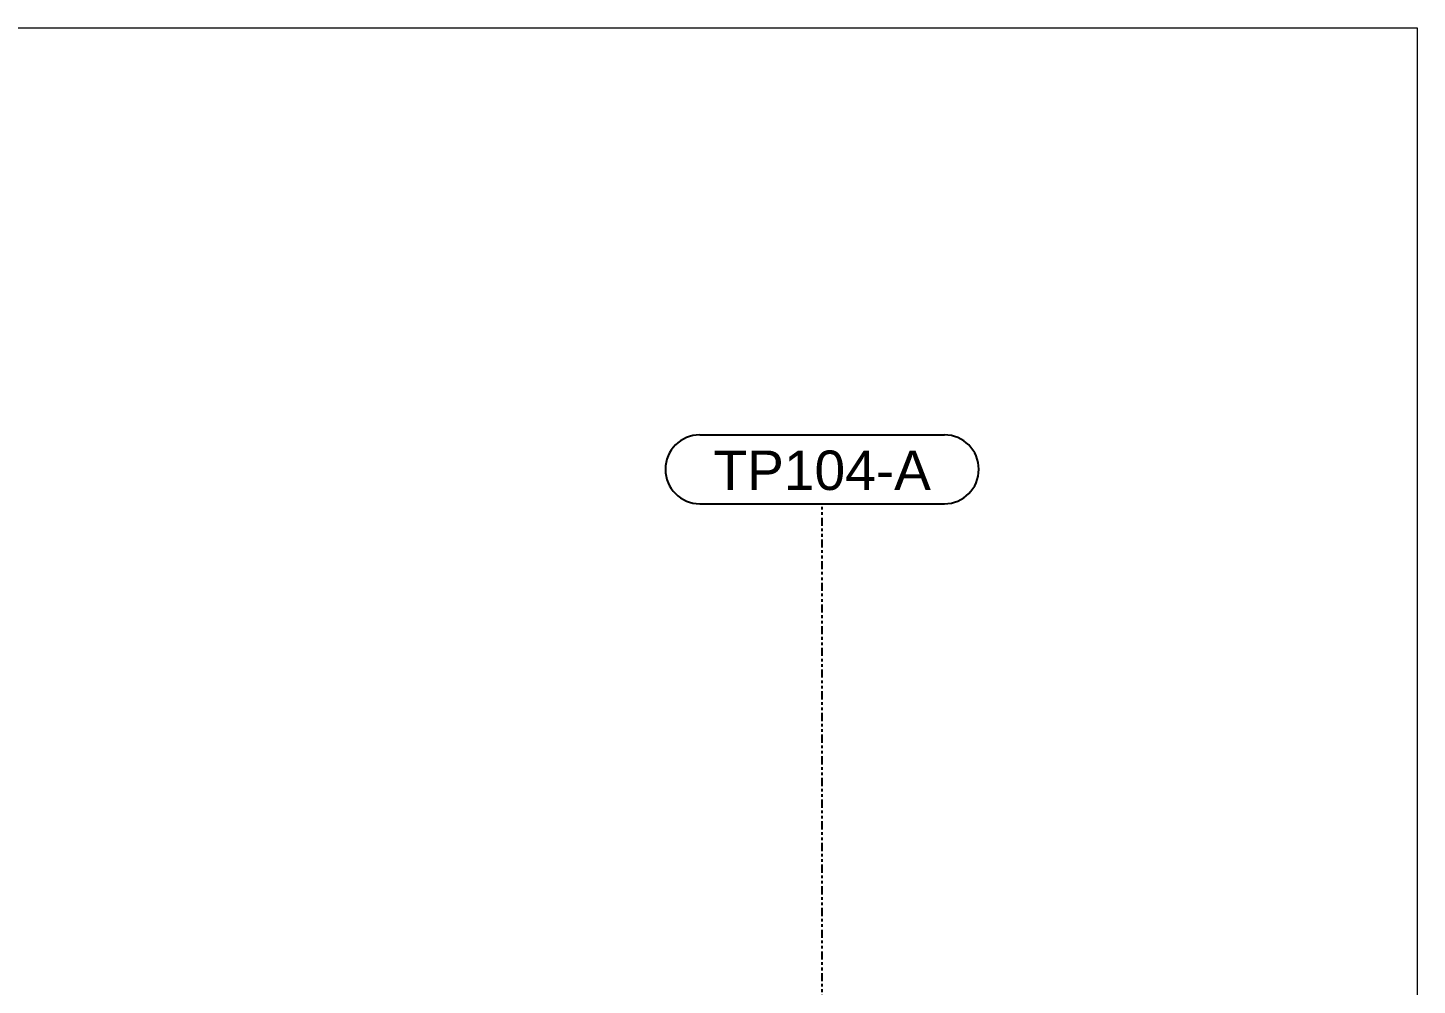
# Model space of a CAD drawing. Header units: inches. Extents: x 209270 to 234360, y -180214 to -150194.
# Drawn here: x 229312 to 234360, y -153673 to -150194 of the extents above; entities that cross this region are included whole.
import ezdxf

# ---------------------------------------------------------------- set-up
doc = ezdxf.new("R2010")
doc.units = ezdxf.units.IN
doc.header["$LTSCALE"] = 10
doc.header["$MEASUREMENT"] = 0
doc.linetypes.add('DXK_LINE_DOT5', pattern=[7.8785, 2.979, -0.9799, 0.9799, -0.9799, 0.9799, -0.9799])
for name, color, linetype in [('_STR_0', 2, 'Continuous'), ('_STR_10', 2, 'Continuous'), ('_STR_2', 2, 'Continuous')]:
    doc.layers.add(name, color=color, linetype=linetype)
doc.layers.add('AM_VIEWS', color=1, linetype='Continuous', lineweight=0)
doc.styles.add('Arial', font='arial.ttf', dxfattribs={"height": 0.2})

# ---------------------------------------------------------------- blocks, each defined once
blk = doc.blocks.new('GridLine-116860372-116904 - 114867')
at = {"layer": '_STR_10', "linetype": 'Continuous'}
for p, q in [((231753.1, -151673.3), (232642.1, -151673.3)), ((231753.1, -151923.3), (232642.1, -151923.3))]:
    blk.add_line(p, q, dxfattribs=at)
for centre, start, end in [((231753.1, -151798.3), 90, 270), ((232642.1, -151798.3), 270, 90)]:
    blk.add_arc(centre, 125, start, end, dxfattribs=at)
at = {"layer": '_STR_2', "linetype": 'DXK_LINE_DOT5'}
blk.add_line((232197.6, -167130.5), (232197.6, -151923.3), dxfattribs=at)
at = {"layer": '_STR_10', "linetype": 'Continuous', "style": 'Arial'}
blk.add_text('TP104-A', height=143.26, dxfattribs=at).set_placement((231803.1, -151873.3))

msp = doc.modelspace()

# ---------------------------------------------------------------- linework, layer by layer
at = {"layer": 'AM_VIEWS'}
msp.add_lwpolyline([(209270.3, -150194), (234359.8, -150194), (234359.8, -180214.3), (209270.3, -180214.3)], close=True, dxfattribs=at)

# ---------------------------------------------------------------- block references
at = {"layer": '_STR_0', "zscale": 0.8}
msp.add_blockref('GridLine-116860372-116904 - 114867', (0, 0), dxfattribs=at)

doc.saveas('drawing.dxf')
